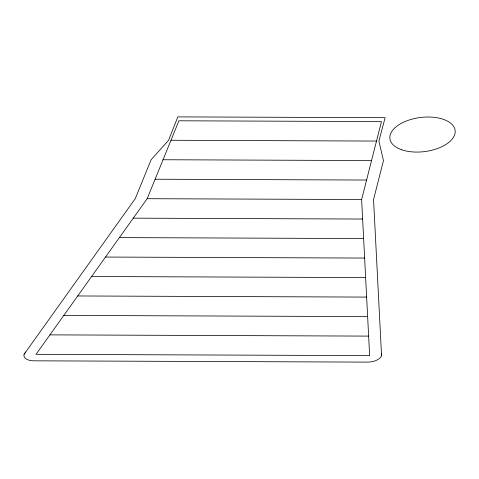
<?xml version="1.0" encoding="UTF-8"?>
<svg xmlns="http://www.w3.org/2000/svg" width="479" height="479" viewBox="0 0 479 479"><rect width="100%" height="100%" fill="white"/><g stroke="black" fill="none" stroke-linecap="round" stroke-linejoin="round"><path stroke-width="0.72" d="M25.746 351.975L24.1 354.28A12.179 6.365 -7.2 0 0 33.865 360.819L367.489 362.112A12.179 6.365 -7.2 0 0 381.553 355.663L381.434 353.352M361.633 199.533L381.464 121.582L178.906 120.792L147.167 198.701L36.015 354.322L369.638 355.616L361.633 199.533L147.167 198.701M24.1 354.28L135.252 198.653L151.125 159.699L168.59 140.263L177.817 116.888L385.14 117.69L378.889 141.077L383.463 160.603L373.548 199.575L381.553 355.663M170.973 140.269L376.506 141.065M163.04 159.746L371.548 160.555M155.1 179.224L366.591 180.044M133.27 218.155L362.633 219.041M119.379 237.602L363.633 238.554M105.482 257.055L364.639 258.061M91.591 276.509L365.639 277.575M77.694 295.962L366.639 297.088M63.803 315.416L367.638 316.595M49.912 334.869L368.638 336.108M401.725 149.783A32.877 17.178 -7.2 0 0 454.757 134.443A32.877 17.178 -7.2 0 0 411.054 119.415A32.877 17.178 -7.2 0 0 401.725 149.783"/></g></svg>
